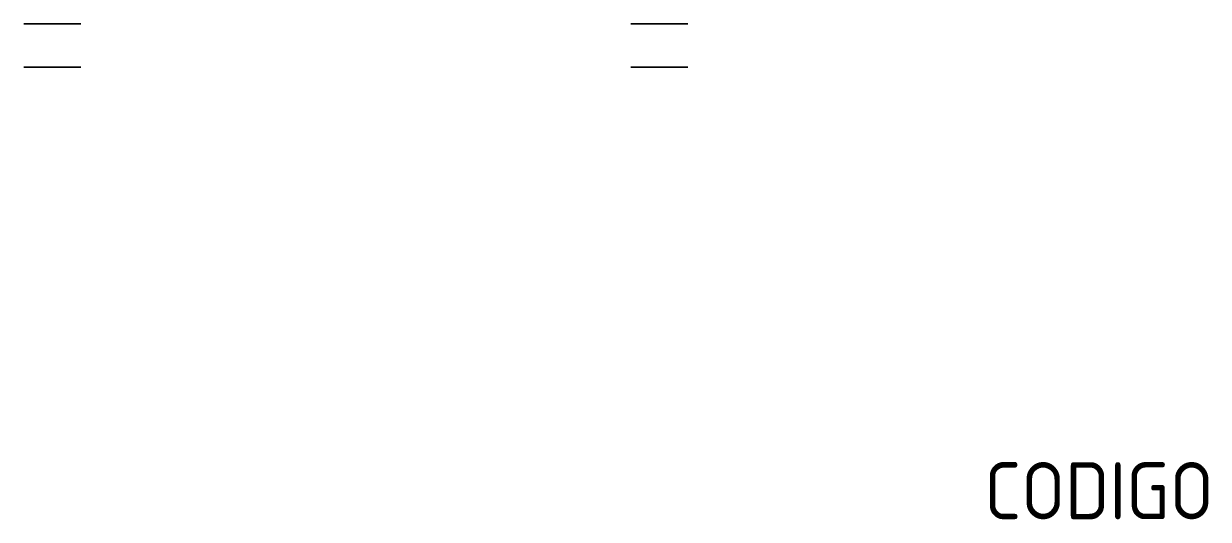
# Model space of a CAD drawing. Header units: millimetres. Extents: x 0.034 to 0.449, y -0.174 to 0.
import ezdxf

# ---------------------------------------------------------------- set-up
doc = ezdxf.new("R2010")
doc.units = ezdxf.units.MM
doc.layers.add('ATK-60', color=40, linetype='Continuous')
doc.styles.get("Standard").update_dxf_attribs({"font": 'ISOCP.SHX', "bigfont": 'bigfont.shx'})

msp = doc.modelspace()

# ---------------------------------------------------------------- linework, layer by layer
at = {"layer": 'ATK-60', "extrusion": (-1.87509e-46, -1, 5.5567e-15)}
for centre in [(0.04371, 0.55, -0.00001), (0.04371, 0.55, 0.01523)]:
    msp.add_circle(centre, 0.01, dxfattribs=at)
at = {"layer": 'ATK-60', "extrusion": (-1.87509e-46, -1, -6.44488e-15)}
for centre in [(0.04371, 1.85, -0.00001), (0.04371, 1.85, 0.01523)]:
    msp.add_circle(centre, 0.01, dxfattribs=at)
at = {"layer": 'ATK-60', "extrusion": (2.46767e-30, -1, 5.5567e-15)}
for centre in [(0.25629, 0.55, -0.00001), (0.25629, 0.55, 0.01523)]:
    msp.add_circle(centre, 0.01, dxfattribs=at)
at = {"layer": 'ATK-60', "extrusion": (2.46767e-30, -1, -6.44488e-15)}
for centre in [(0.25629, 1.85, -0.00001), (0.25629, 1.85, 0.01523)]:
    msp.add_circle(centre, 0.01, dxfattribs=at)

# ---------------------------------------------------------------- texts
at = {"layer": 'ATK-60', "flags": 3}
msp.add_attdef('CODIGO', (0.37009, -0.1735), '4244', height=0.02, dxfattribs=at)

doc.saveas('drawing.dxf')
